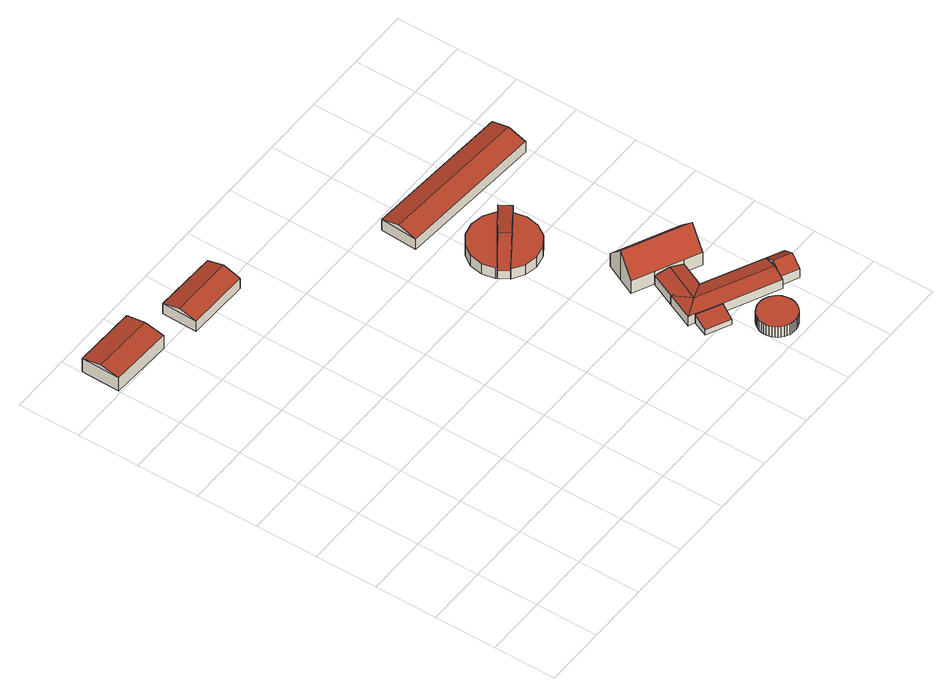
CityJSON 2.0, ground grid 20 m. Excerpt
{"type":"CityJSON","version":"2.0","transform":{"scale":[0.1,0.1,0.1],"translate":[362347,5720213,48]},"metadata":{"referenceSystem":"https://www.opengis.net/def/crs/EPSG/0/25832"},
"CityObjects":{
"building1":{"type":"Building","attributes":{"Geometrietyp2DReferenz":"3000","Gemeindeschluessel":"05513000","function":"31001_2721","roofType":"3100","measuredHeight":6.37,"storeysAboveGround":1},"address":[{"country":"Germany","locality":"Gelsenkirchen","thoroughfareNumber":"20a","thoroughfareName":"Fünfhäuserweg"}],"geometry":[{"type":"Solid","lod":"2","boundaries":[[[[0,1,2,3]],[[4,5,1,0]],[[6,7,5,4]],[[3,2,7,6]],[[0,8,4]],[[6,9,3]],[[3,9,8,0]],[[4,8,9,6]],[[1,5,7,2]]]],"semantics":{"surfaces":[{"type":"WallSurface"},{"type":"RoofSurface"},{"type":"GroundSurface"}],"values":[[0,0,0,0,0,0,1,1,2]]}}]},
"building2":{"type":"Building","attributes":{"Geometrietyp2DReferenz":"3000","Gemeindeschluessel":"05513000","function":"31001_2721","roofType":"3100","measuredHeight":5.71,"storeysAboveGround":1},"address":[{"country":"Germany","locality":"Gelsenkirchen","thoroughfareNumber":"20a","thoroughfareName":"Fünfhäuserweg"}],"geometry":[{"type":"Solid","lod":"2","boundaries":[[[[10,11,12,13]],[[14,15,11,10]],[[16,17,15,14]],[[13,12,17,16]],[[10,18,14]],[[16,19,13]],[[13,19,18,10]],[[14,18,19,16]],[[11,15,17,12]]]],"semantics":{"surfaces":[{"type":"WallSurface"},{"type":"RoofSurface"},{"type":"GroundSurface"}],"values":[[0,0,0,0,0,0,1,1,2]]}}]},
"building3":{"type":"Building","attributes":{"Geometrietyp2DReferenz":"3000","Gemeindeschluessel":"05513000","function":"51003_1201","roofType":"1000","measuredHeight":4.14},"geometry":[{"type":"Solid","lod":"2","boundaries":[[[[20,21,22,23]],[[24,25,21,20]],[[26,27,25,24]],[[28,29,27,26]],[[30,31,29,28]],[[32,33,31,30]],[[34,35,33,32]],[[36,37,35,34]],[[38,39,37,36]],[[40,41,39,38]],[[42,43,41,40]],[[44,45,43,42]],[[46,47,45,44]],[[48,49,47,46]],[[50,51,49,48]],[[52,53,51,50]],[[54,55,53,52]],[[56,57,55,54]],[[58,59,57,56]],[[60,61,59,58]],[[62,63,61,60]],[[64,65,63,62]],[[66,67,65,64]],[[68,69,67,66]],[[70,71,69,68]],[[72,73,71,70]],[[74,75,73,72]],[[76,77,75,74]],[[78,79,77,76]],[[80,81,79,78]],[[82,83,81,80]],[[84,85,83,82]],[[86,87,85,84]],[[88,89,87,86]],[[90,91,89,88]],[[92,93,91,90]],[[94,95,93,92]],[[96,97,95,94]],[[98,99,97,96]],[[100,101,99,98]],[[102,103,101,100]],[[104,105,103,102]],[[23,22,105,104]],[[102,100,98,96,94,92,90,88,86,84,82,80,78,76,74,72,70,68,66,64,62,60,58,56,54,52,50,48,46,44,42,40,38,36,34,32,30,28,26,24,20,23,104]],[[21,25,27,29,31,33,35,37,39,41,43,45,47,49,51,53,55,57,59,61,63,65,67,69,71,73,75,77,79,81,83,85,87,89,91,93,95,97,99,101,103,105,22]]]],"semantics":{"surfaces":[{"type":"WallSurface"},{"type":"RoofSurface"},{"type":"GroundSurface"}],"values":[[0,0,0,0,0,0,0,0,0,0,0,0,0,0,0,0,0,0,0,0,0,0,0,0,0,0,0,0,0,0,0,0,0,0,0,0,0,0,0,0,0,0,0,1,2]]}}]},
"building4":{"type":"Building","attributes":{"Gemeindeschluessel":"05513000","Geometrietyp2DReferenz":"3000","function":"31001_2720"},"address":[{"country":"Germany","locality":"Gelsenkirchen","thoroughfareNumber":"20a","thoroughfareName":"Fünfhäuserweg"}],"children":["building4-1","building4-2","building4-3"]},
"building4-1":{"type":"BuildingPart","attributes":{"roofType":"1000","measuredHeight":4.16,"storeysAboveGround":1},"parents":["building4"],"geometry":[{"type":"MultiSurface","lod":"2","boundaries":[[[106,107,108,109]],[[110,111,107,106]],[[112,113,111,110]],[[114,115,113,112]],[[116,117,115,114]],[[118,119,120,121]],[[122,123,119,118]],[[109,108,123,122]],[[118,121,116,114,112,110,106,109,122]],[[107,111,113,115,117,120,119,123,108]],[[116,124,125]],[[121,126,127]],[[128,126,120,117]],[[125,124,127,126,128]]],"semantics":{"surfaces":[{"type":"WallSurface"},{"type":"RoofSurface"},{"type":"GroundSurface"},{"type":"ClosureSurface"}],"values":[0,0,0,0,0,0,0,0,1,2,0,0,3,3]}}]},
"building4-2":{"type":"BuildingPart","attributes":{"roofType":"3100","measuredHeight":5.32,"storeysAboveGround":1},"parents":["building4"],"geometry":[{"type":"MultiSurface","lod":"2","boundaries":[[[129,130,131,132]],[[126,120,133,134]],[[132,135,136,129]],[[134,136,135,126]],[[130,133,120,131]],[[129,137,138,130]],[[137,134,133,138]],[[128,132,131,117]],[[126,128,117,120]],[[139,140,136]],[[137,129,141]],[[137,141,140,139,134]],[[124,127,135]],[[132,128,125]],[[124,125,128,126,127]]],"semantics":{"surfaces":[{"type":"WallSurface"},{"type":"RoofSurface"},{"type":"GroundSurface"},{"type":"ClosureSurface"}],"values":[0,0,1,1,2,0,3,0,3,0,0,3,0,0,3]}}]},
"building4-3":{"type":"BuildingPart","attributes":{"roofType":"1000","measuredHeight":3.91,"storeysAboveGround":1},"parents":["building4"],"geometry":[{"type":"MultiSurface","lod":"2","boundaries":[[[142,143,138,144]],[[145,146,143,142]],[[147,148,146,145]],[[149,150,148,147]],[[151,152,150,149]],[[153,154,152,151]],[[155,156,154,153]],[[157,133,156,155]],[[155,153,151,149,147,145,142,144,157]],[[143,146,148,150,152,154,156,133,138]],[[157,139,134]],[[144,141,140]],[[134,137,138,133]],[[139,140,141,137,134]]],"semantics":{"surfaces":[{"type":"WallSurface"},{"type":"RoofSurface"},{"type":"GroundSurface"},{"type":"ClosureSurface"}],"values":[0,0,0,0,0,0,0,0,1,2,0,0,3,3]}}]},
"building5":{"type":"Building","attributes":{"Gemeindeschluessel":"05513000","Geometrietyp2DReferenz":"3000","function":"31001_2724"},"address":[{"country":"Germany","locality":"Gelsenkirchen","thoroughfareNumber":"20a","thoroughfareName":"Fünfhäuserweg"}],"children":["building5-1","building5-2","building5-3","building5-4"]},
"building5-1":{"type":"BuildingPart","attributes":{"roofType":"5000","measuredHeight":4.61},"parents":["building5"],"geometry":[{"type":"MultiSurface","lod":"2","boundaries":[[[158,159,160,161]],[[162,163,159,158]],[[164,165,163,162]],[[166,167,168,169]],[[170,171,172,173]],[[174,175,171,170]],[[164,162,176]],[[162,158,161,174,170,173,177,176]],[[159,163,165,168,167,178,172,171,175,160]],[[169,168,165,164]],[[179,177,178,180]],[[166,181,179,180,167]],[[173,182,183]],[[177,183,182,172,178]],[[174,161,184,185]],[[160,175,185,184]],[[169,176,177,166]],[[164,176,169]]],"semantics":{"surfaces":[{"type":"WallSurface"},{"type":"RoofSurface"},{"type":"GroundSurface"},{"type":"ClosureSurface"}],"values":[0,0,0,0,0,0,1,1,2,3,3,3,0,3,0,3,1,3]}}]},
"building5-2":{"type":"BuildingPart","attributes":{"roofType":"2100","measuredHeight":3.44},"parents":["building5"],"geometry":[{"type":"Solid","lod":"2","boundaries":[[[[186,187,188,189]],[[184,160,187,186]],[[189,188,175,185]],[[184,186,189,185]],[[187,160,175,188]],[[184,185,175,160]]]],"semantics":{"surfaces":[{"type":"WallSurface"},{"type":"RoofSurface"},{"type":"GroundSurface"},{"type":"ClosureSurface"}],"values":[[0,0,0,1,2,3]]}}]},
"building5-3":{"type":"BuildingPart","attributes":{"roofType":"5000","measuredHeight":4.61},"parents":["building5"],"geometry":[{"type":"Solid","lod":"2","boundaries":[[[[190,191,165,164]],[[192,193,191,190]],[[194,195,193,192]],[[169,168,195,194]],[[192,190,164,176]],[[194,192,176,169]],[[191,193,195,168,165]],[[164,165,168,169]],[[164,169,176]]]],"semantics":{"surfaces":[{"type":"WallSurface"},{"type":"RoofSurface"},{"type":"GroundSurface"},{"type":"ClosureSurface"}],"values":[[0,0,0,0,1,1,2,3,3]]}}]},
"building5-4":{"type":"BuildingPart","attributes":{"roofType":"3100","measuredHeight":6.24},"parents":["building5"],"geometry":[{"type":"MultiSurface","lod":"2","boundaries":[[[196,197,167,166]],[[198,199,197,196]],[[200,201,199,198]],[[182,172,201,200]],[[182,200,198,202]],[[196,166,202,198]],[[180,167,197,199,201,172]],[[202,179,177,183]],[[179,180,178,177]],[[183,177,178,172,182]],[[202,181,179]],[[167,180,179,181,166]]],"semantics":{"surfaces":[{"type":"WallSurface"},{"type":"RoofSurface"},{"type":"GroundSurface"},{"type":"ClosureSurface"}],"values":[0,0,0,0,1,1,2,0,3,3,0,3]}}]},
"building6":{"type":"Building","attributes":{"name":"Rohmann","Geometrietyp2DReferenz":"3000","Gemeindeschluessel":"05513000","function":"31001_1010","roofType":"3100","measuredHeight":11.47,"storeysAboveGround":2},"address":[{"country":"Germany","locality":"Gelsenkirchen","thoroughfareNumber":"20a","thoroughfareName":"Fünfhäuserweg"}],"geometry":[{"type":"Solid","lod":"2","boundaries":[[[[203,204,205,206]],[[207,208,204,203]],[[209,210,208,207]],[[211,212,210,209]],[[213,214,212,211]],[[215,216,214,213]],[[217,218,216,215]],[[206,205,218,217]],[[207,203,206,217,215,209]],[[213,211,209,215]],[[204,208,210,212,214,216,218,205]]]],"semantics":{"surfaces":[{"type":"WallSurface"},{"type":"RoofSurface"},{"type":"GroundSurface"}],"values":[[0,0,0,0,0,0,0,0,1,1,2]]}}]},
"building7":{"type":"Building","attributes":{"Geometrietyp2DReferenz":"3000","Gemeindeschluessel":"05513000","function":"31001_2724","roofType":"3100","measuredHeight":5.74},"address":[{"country":"Germany","locality":"Gelsenkirchen","thoroughfareNumber":"20a","thoroughfareName":"Fünfhäuserweg"}],"geometry":[{"type":"Solid","lod":"2","boundaries":[[[[219,220,221,222]],[[223,224,220,219]],[[225,226,224,223]],[[222,221,226,225]],[[219,227,223]],[[225,228,222]],[[222,228,227,219]],[[223,227,228,225]],[[220,224,226,221]]]],"semantics":{"surfaces":[{"type":"WallSurface"},{"type":"RoofSurface"},{"type":"GroundSurface"}],"values":[[0,0,0,0,0,0,1,1,2]]}}]}
},
"vertices":[
[209,1527,54],[209,1527,2],[5,1533,2],[5,1533,54],[205,1400,54],[205,1400,2],[2,1407,54],[2,1407,2],[207,1463,66],[4,1470,66],
[511,1469,50],[511,1469,10],[307,1475,10],[307,1475,50],[507,1357,50],[507,1357,10],[303,1360,50],[303,1360,10],[509,1413,67],[305,1417,67],
[1182,88,73],[1182,88,32],[1180,80,32],[1180,80,73],[1186,96,73],[1186,96,32],[1191,103,73],[1191,103,32],[1197,110,73],[1197,110,32],[1203,116,73],[1203,116,32],[1211,121,73],[1211,121,32],[1219,125,73],[1219,125,32],[1228,127,73],[1228,127,32],[1237,128,73],[1237,128,32],[1246,128,73],[1246,128,32],[1254,126,73],[1254,126,32],[1263,123,73],[1263,123,32],[1271,119,73],[1271,119,32],[1278,113,73],[1278,113,32],[1284,107,73],[1284,107,32],[1290,100,73],[1290,100,32],[1294,92,73],[1294,92,32],[1297,83,73],[1297,83,32],[1298,74,73],[1298,74,32],[1299,65,73],[1299,65,32],[1298,57,73],[1298,57,32],[1295,48,73],[1295,48,32],[1292,40,73],[1292,40,32],[1287,32,73],[1287,32,32],[1282,26,73],[1282,26,32],[1275,20,73],[1275,20,32],[1268,15,73],[1268,15,32],[1260,12,73],[1260,12,32],[1252,9,73],[1252,9,32],[1244,8,73],[1244,8,32],[1235,8,73],[1235,8,32],[1227,9,73],[1227,9,32],[1219,11,73],[1219,11,32],[1211,15,73],[1211,15,32],[1204,19,73],[1204,19,32],[1197,25,73],[1197,25,32],[1191,31,73],[1191,31,32],[1187,38,73],[1187,38,32],[1183,46,73],[1183,46,32],[1180,54,73],[1180,54,32],[1179,63,73],[1179,63,32],[1179,71,73],[1179,71,32],
[950,913,72],[950,913,31],[926,878,31],[926,878,72],[985,937,72],[985,937,31],[1026,946,72],[1026,946,31],[1068,938,72],[1068,938,31],[1105,914,72],[1105,914,31],[927,794,72],[927,794,31],[929,791,31],[929,791,72],[918,835,72],[918,835,31],[1085,900,72],[1105,914,68],[929,791,62],[978,825,72],[1105,914,62],
[1158,898,62],[1158,898,31],[1134,934,31],[1134,934,62],[949,760,31],[949,760,62],[1031,863,84],[1054,829,84],[1129,879,62],[1129,879,31],[988,786,70],[1120,873,70],[1129,879,68],
[1137,837,70],[1137,837,31],[1129,879,70],[1129,795,70],[1129,795,31],[1105,759,70],[1105,759,31],[1070,735,70],[1070,735,31],[1028,727,70],[1028,727,31],[986,735,70],[986,735,31],[950,758,70],[950,758,31],[949,760,70],
[1104,249,69],[1104,249,33],[1104,248,33],[1104,248,68],[1083,258,68],[1083,258,33],[1122,344,68],[1122,344,33],[1390,213,68],[1390,213,33],[1204,304,33],[1204,304,68],[1349,128,68],[1349,128,33],[1355,139,33],[1355,139,71],[1180,210,68],[1180,210,33],[1143,281,79],[1370,170,79],[1370,170,33],[1373,176,78],[1373,176,33],[1390,212,69],[1355,139,68],[1358,146,73],[1104,248,67],[1180,210,67],
[1082,200,53],[1082,200,33],[1157,163,33],[1157,163,53],
[1159,423,68],[1159,423,33],[1200,403,79],[1200,403,33],[1241,384,68],[1241,384,33],
[1443,187,68],[1443,187,33],[1427,150,95],[1427,150,33],[1410,113,68],[1410,113,33],[1373,176,95],
[1159,423,84],[1159,423,34],[1241,384,34],[1241,384,84],[1092,455,84],[1092,455,34],[1118,509,149],[1118,509,34],[1144,563,84],[1144,563,34],[1346,465,84],[1346,465,34],[1320,412,149],[1320,412,34],[1294,358,84],[1294,358,34],
[1376,1124,72],[1376,1124,31],[897,1157,31],[897,1157,72],[1367,1005,72],[1367,1005,31],[889,1037,72],[889,1037,31],[1372,1065,89],[893,1097,89]
]}
